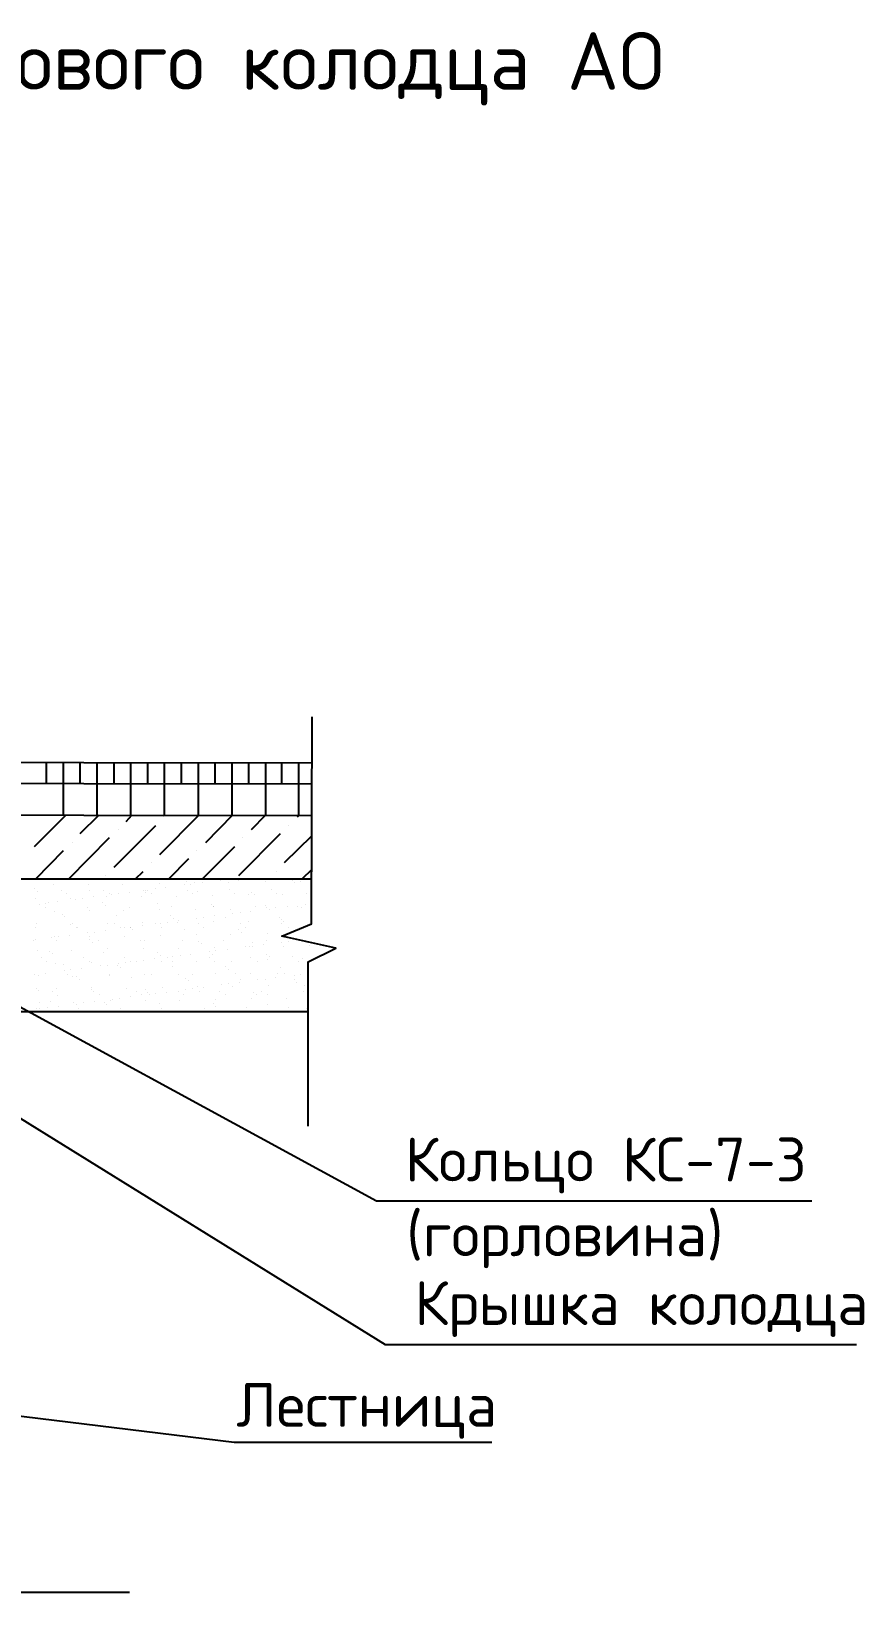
# Model space of a CAD drawing. Extents: x 8646 to 18206, y -17605 to -192.
# Drawn here: x 11488.2 to 11540.5, y -8236.6 to -8136.7 of the extents above; entities that cross this region are included whole.
import ezdxf

# ---------------------------------------------------------------- set-up
doc = ezdxf.new("R2010")
doc.units = 0
for name, color, linetype in [('PDF__0', 7, 'CONTINUOUS'), ('PDF__КОНСТРУКЦИЯ_КОЛОДЦА', 7, 'CONTINUOUS'), ('PDF__ПОС', 7, 'CONTINUOUS'), ('PDF__ПРОЕКТ', 7, 'CONTINUOUS'), ('PDF__ТЕКСТ', 7, 'CONTINUOUS'), ('PDF__УСИЛЕНИЕ', 7, 'CONTINUOUS')]:
    doc.layers.add(name, color=color, linetype=linetype)
doc.styles.add('PDF_ISOCPEUR', font='isocpeur.ttf')

msp = doc.modelspace()

# ---------------------------------------------------------------- linework, layer by layer
at = {"layer": 'PDF__0', "linetype": 'CONTINUOUS'}
for points in [[(11489.148, -8183.981), (11489.148, -8182.667)], [(11490.208, -8183.981), (11490.208, -8182.667)], [(11491.267, -8183.981), (11491.267, -8182.667)], [(11492.327, -8183.981), (11492.327, -8182.667)], [(11493.386, -8183.981), (11493.386, -8182.667)], [(11494.446, -8183.981), (11494.446, -8182.667)], [(11495.505, -8183.981), (11495.505, -8182.667)], [(11496.565, -8183.981), (11496.565, -8182.667)], [(11497.624, -8183.981), (11497.624, -8182.667)], [(11498.684, -8183.981), (11498.684, -8182.667)], [(11499.743, -8183.981), (11499.743, -8182.667)], [(11500.802, -8183.981), (11500.802, -8182.667)], [(11501.862, -8183.981), (11501.862, -8182.667)], [(11502.921, -8183.981), (11502.921, -8182.667)], [(11503.938, -8183.981), (11503.938, -8182.667)], [(11504.998, -8183.981), (11504.998, -8182.667)], [(11488.385, -8187.965), (11490.377, -8185.973)], [(11491.267, -8187.159), (11492.454, -8185.973)], [(11494.149, -8186.396), (11494.53, -8185.973)], [(11496.268, -8188.473), (11498.726, -8185.973)], [(11496.522, -8186.1), (11496.522, -8186.1)], [(11499.15, -8187.71), (11500.845, -8185.973)], [(11502.031, -8186.905), (11502.921, -8185.973)], [(11504.913, -8186.1), (11505.04, -8185.973)], [(11493.386, -8189.278), (11496.014, -8186.651)], [(11493.64, -8186.905), (11493.64, -8186.905)], [(11501.226, -8189.787), (11503.854, -8187.159)], [(11504.362, -8186.651), (11504.362, -8186.651)], [(11490.547, -8189.999), (11493.09, -8187.414)], [(11490.759, -8187.71), (11490.759, -8187.71)], [(11498.938, -8189.999), (11500.972, -8187.965)], [(11501.48, -8187.414), (11501.48, -8187.414)], [(11504.108, -8188.982), (11505.845, -8187.286)], [(11488.47, -8189.999), (11490.208, -8188.219)], [(11495.717, -8188.982), (11495.717, -8188.982)], [(11496.819, -8189.999), (11498.09, -8188.727)], [(11498.599, -8188.219), (11498.599, -8188.219)], [(11492.835, -8189.787), (11492.835, -8189.787)], [(11494.742, -8189.999), (11495.208, -8189.533)], [(11503.599, -8189.533), (11503.599, -8189.533)], [(11505.21, -8189.999), (11505.845, -8189.405)], [(11478.808, -8198.347), (11505.591, -8198.347)]]:
    msp.add_lwpolyline(points, dxfattribs=at)
at = {"layer": 'PDF__КОНСТРУКЦИЯ_КОЛОДЦА', "linetype": 'CONTINUOUS'}
msp.add_lwpolyline([(11505.591, -8205.552), (11505.591, -8195.211), (11507.329, -8194.364), (11503.938, -8193.601), (11505.803, -8192.838), (11505.845, -8179.828)], dxfattribs=at)
at = {"layer": 'PDF__ПОС', "linetype": 'CONTINUOUS'}
for points in [[(11477.113, -8182.667), (11505.845, -8182.71)], [(11477.113, -8183.981), (11505.845, -8184.023)], [(11477.113, -8185.973), (11505.845, -8186.015)], [(11478.808, -8189.999), (11505.845, -8189.999)]]:
    msp.add_lwpolyline(points, dxfattribs=at)
at = {"layer": 'PDF__ПРОЕКТ', "linetype": 'CONTINUOUS'}
for points in [[(11490.208, -8186.015), (11490.208, -8183.981)], [(11492.327, -8186.015), (11492.327, -8183.981)], [(11494.446, -8186.015), (11494.446, -8183.981)], [(11496.565, -8186.015), (11496.565, -8183.981)], [(11498.684, -8186.015), (11498.684, -8183.981)], [(11500.802, -8186.015), (11500.802, -8183.981)], [(11502.921, -8186.015), (11502.921, -8183.981)], [(11504.998, -8186.015), (11504.998, -8183.981)], [(11491.098, -8190.041), (11491.098, -8190.041)], [(11497.751, -8189.999), (11497.751, -8189.999)], [(11497.921, -8190.168), (11497.921, -8190.168)], [(11500.082, -8190.083), (11500.082, -8190.083)], [(11500.506, -8190.041), (11500.506, -8190.041)], [(11501.184, -8190.083), (11501.184, -8190.083)], [(11502.879, -8190.168), (11502.879, -8190.168)], [(11504.574, -8190.126), (11504.574, -8190.126)], [(11505.125, -8190.168), (11505.125, -8190.168)], [(11488.385, -8190.634), (11488.385, -8190.634)], [(11488.555, -8190.804), (11488.555, -8190.804)], [(11489.572, -8190.38), (11489.572, -8190.38)], [(11490.081, -8190.719), (11490.081, -8190.719)], [(11490.42, -8190.931), (11490.42, -8190.931)], [(11491.776, -8190.338), (11491.776, -8190.338)], [(11491.818, -8190.719), (11491.818, -8190.719)], [(11492.072, -8191.143), (11492.072, -8191.143)], [(11492.708, -8190.719), (11492.708, -8190.719)], [(11492.92, -8191.143), (11492.92, -8191.143)], [(11493.09, -8190.931), (11493.09, -8190.931)], [(11493.217, -8191.016), (11493.217, -8191.016)], [(11493.683, -8190.931), (11493.683, -8190.931)], [(11493.937, -8190.38), (11493.937, -8190.38)], [(11494.361, -8190.846), (11494.361, -8190.846)], [(11495.124, -8191.101), (11495.124, -8191.101)], [(11495.208, -8190.761), (11495.208, -8190.761)], [(11495.336, -8190.719), (11495.336, -8190.719)], [(11495.378, -8190.889), (11495.378, -8190.889)], [(11495.505, -8190.719), (11495.505, -8190.719)], [(11495.717, -8190.931), (11495.717, -8190.931)], [(11495.971, -8190.634), (11495.971, -8190.634)], [(11496.226, -8190.295), (11496.226, -8190.295)], [(11496.649, -8190.55), (11496.649, -8190.55)], [(11497.285, -8191.143), (11497.285, -8191.143)], [(11497.794, -8190.38), (11497.794, -8190.38)], [(11498.005, -8190.719), (11498.005, -8190.719)], [(11498.217, -8190.338), (11498.217, -8190.338)], [(11498.344, -8190.931), (11498.344, -8190.931)], [(11498.429, -8190.253), (11498.429, -8190.253)], [(11498.641, -8190.804), (11498.641, -8190.804)], [(11498.938, -8190.253), (11498.938, -8190.253)], [(11499.573, -8191.058), (11499.573, -8191.058)], [(11500.591, -8190.253), (11500.591, -8190.253)], [(11500.633, -8190.677), (11500.633, -8190.677)], [(11500.972, -8190.931), (11500.972, -8190.931)], [(11501.82, -8191.016), (11501.82, -8191.016)], [(11502.031, -8190.846), (11502.031, -8190.846)], [(11502.201, -8191.016), (11502.201, -8191.016)], [(11503.26, -8190.677), (11503.26, -8190.677)], [(11503.599, -8190.931), (11503.599, -8190.931)], [(11503.981, -8191.016), (11503.981, -8191.016)], [(11504.744, -8190.253), (11504.744, -8190.253)], [(11505.464, -8190.931), (11505.464, -8190.931)], [(11488.47, -8191.228), (11488.47, -8191.228)], [(11488.682, -8191.609), (11488.682, -8191.609)], [(11489.064, -8191.779), (11489.064, -8191.779)], [(11489.106, -8191.524), (11489.106, -8191.524)], [(11489.275, -8191.482), (11489.275, -8191.482)], [(11489.614, -8192.033), (11489.614, -8192.033)], [(11489.826, -8191.44), (11489.826, -8191.44)], [(11490.632, -8191.228), (11490.632, -8191.228)], [(11490.971, -8191.312), (11490.971, -8191.312)], [(11491.394, -8191.228), (11491.394, -8191.228)], [(11491.733, -8191.779), (11491.733, -8191.779)], [(11491.818, -8191.99), (11491.818, -8191.99)], [(11492.666, -8191.482), (11492.666, -8191.482)], [(11492.835, -8191.651), (11492.835, -8191.651)], [(11493.979, -8191.99), (11493.979, -8191.99)], [(11494.361, -8191.779), (11494.361, -8191.779)], [(11496.098, -8191.567), (11496.098, -8191.567)], [(11496.268, -8191.906), (11496.268, -8191.906)], [(11496.988, -8191.736), (11496.988, -8191.736)], [(11498.514, -8191.906), (11498.514, -8191.906)], [(11499.489, -8191.609), (11499.489, -8191.609)], [(11499.616, -8191.736), (11499.616, -8191.736)], [(11499.658, -8191.736), (11499.658, -8191.736)], [(11500.675, -8191.906), (11500.675, -8191.906)], [(11501.311, -8192.118), (11501.311, -8192.118)], [(11501.989, -8192.033), (11501.989, -8192.033)], [(11502.286, -8191.736), (11502.286, -8191.736)], [(11502.921, -8191.651), (11502.921, -8191.651)], [(11502.964, -8191.821), (11502.964, -8191.821)], [(11503.133, -8191.906), (11503.133, -8191.906)], [(11503.557, -8191.821), (11503.557, -8191.821)], [(11504.277, -8191.736), (11504.277, -8191.736)], [(11504.913, -8191.736), (11504.913, -8191.736)], [(11505.167, -8191.779), (11505.167, -8191.779)], [(11505.422, -8191.609), (11505.422, -8191.609)], [(11488.47, -8193.05), (11488.47, -8193.05)], [(11488.513, -8192.838), (11488.513, -8192.838)], [(11490.123, -8192.245), (11490.123, -8192.245)], [(11490.293, -8192.372), (11490.293, -8192.372)], [(11490.674, -8192.88), (11490.674, -8192.88)], [(11490.759, -8192.838), (11490.759, -8192.838)], [(11491.013, -8193.05), (11491.013, -8193.05)], [(11491.098, -8193.05), (11491.098, -8193.05)], [(11492.962, -8192.796), (11492.962, -8192.796)], [(11493.386, -8192.838), (11493.386, -8192.838)], [(11493.556, -8192.33), (11493.556, -8192.33)], [(11493.768, -8193.05), (11493.768, -8193.05)], [(11494.022, -8193.092), (11494.022, -8193.092)], [(11494.403, -8193.092), (11494.403, -8193.092)], [(11494.446, -8193.05), (11494.446, -8193.05)], [(11495.166, -8192.753), (11495.166, -8192.753)], [(11495.166, -8192.923), (11495.166, -8192.923)], [(11496.014, -8192.838), (11496.014, -8192.838)], [(11496.31, -8192.796), (11496.31, -8192.796)], [(11496.395, -8193.05), (11496.395, -8193.05)], [(11496.734, -8192.753), (11496.734, -8192.753)], [(11496.946, -8192.33), (11496.946, -8192.33)], [(11497.115, -8192.499), (11497.115, -8192.499)], [(11497.37, -8192.753), (11497.37, -8192.753)], [(11497.412, -8192.626), (11497.412, -8192.626)], [(11497.836, -8193.177), (11497.836, -8193.177)], [(11498.556, -8192.499), (11498.556, -8192.499)], [(11498.684, -8192.838), (11498.684, -8192.838)], [(11499.023, -8192.414), (11499.023, -8192.414)], [(11499.023, -8193.05), (11499.023, -8193.05)], [(11499.658, -8192.669), (11499.658, -8192.669)], [(11499.701, -8192.33), (11499.701, -8192.33)], [(11500.379, -8192.414), (11500.379, -8192.414)], [(11500.845, -8192.202), (11500.845, -8192.202)], [(11501.226, -8193.177), (11501.226, -8193.177)], [(11501.311, -8192.838), (11501.311, -8192.838)], [(11501.65, -8193.05), (11501.65, -8193.05)], [(11501.862, -8192.669), (11501.862, -8192.669)], [(11503.769, -8192.457), (11503.769, -8192.457)], [(11503.938, -8192.584), (11503.938, -8192.584)], [(11503.938, -8192.796), (11503.938, -8192.796)], [(11504.023, -8192.669), (11504.023, -8192.669)], [(11504.32, -8193.05), (11504.32, -8193.05)], [(11488.301, -8193.855), (11488.301, -8193.855)], [(11488.47, -8193.813), (11488.47, -8193.813)], [(11489.445, -8193.686), (11489.445, -8193.686)], [(11489.657, -8193.643), (11489.657, -8193.643)], [(11489.784, -8193.898), (11489.784, -8193.898)], [(11489.911, -8193.643), (11489.911, -8193.643)], [(11490.589, -8193.558), (11490.589, -8193.558)], [(11491.733, -8193.389), (11491.733, -8193.389)], [(11491.861, -8193.601), (11491.861, -8193.601)], [(11491.861, -8193.813), (11491.861, -8193.813)], [(11492.03, -8193.982), (11492.03, -8193.982)], [(11492.157, -8193.347), (11492.157, -8193.347)], [(11492.411, -8193.898), (11492.411, -8193.898)], [(11492.878, -8193.262), (11492.878, -8193.262)], [(11494.022, -8193.643), (11494.022, -8193.643)], [(11494.573, -8193.219), (11494.573, -8193.219)], [(11495.039, -8193.898), (11495.039, -8193.898)], [(11495.293, -8193.898), (11495.293, -8193.898)], [(11496.31, -8193.558), (11496.31, -8193.558)], [(11497.666, -8193.855), (11497.666, -8193.855)], [(11498.556, -8193.516), (11498.556, -8193.516)], [(11498.684, -8193.94), (11498.684, -8193.94)], [(11498.853, -8194.067), (11498.853, -8194.067)], [(11500.294, -8193.855), (11500.294, -8193.855)], [(11500.718, -8193.516), (11500.718, -8193.516)], [(11501.396, -8193.347), (11501.396, -8193.347)], [(11502.116, -8194.025), (11502.116, -8194.025)], [(11502.752, -8194.152), (11502.752, -8194.152)], [(11502.964, -8193.855), (11502.964, -8193.855)], [(11503.006, -8193.431), (11503.006, -8193.431)], [(11503.896, -8193.982), (11503.896, -8193.982)], [(11504.362, -8193.94), (11504.362, -8193.94)], [(11504.659, -8193.262), (11504.659, -8193.262)], [(11505.506, -8194.025), (11505.506, -8194.025)], [(11488.555, -8194.491), (11488.555, -8194.491)], [(11488.809, -8194.957), (11488.809, -8194.957)], [(11489.318, -8194.576), (11489.318, -8194.576)], [(11489.487, -8194.703), (11489.487, -8194.703)], [(11490.716, -8194.491), (11490.716, -8194.491)], [(11491.437, -8194.957), (11491.437, -8194.957)], [(11491.818, -8195.169), (11491.818, -8195.169)], [(11492.75, -8194.66), (11492.75, -8194.66)], [(11493.005, -8194.406), (11493.005, -8194.406)], [(11494.064, -8194.957), (11494.064, -8194.957)], [(11494.446, -8195.169), (11494.446, -8195.169)], [(11494.785, -8195.169), (11494.785, -8195.169)], [(11495.251, -8194.364), (11495.251, -8194.364)], [(11495.251, -8195.126), (11495.251, -8195.126)], [(11495.929, -8195.042), (11495.929, -8195.042)], [(11496.141, -8194.66), (11496.141, -8194.66)], [(11496.31, -8194.83), (11496.31, -8194.83)], [(11496.395, -8195.169), (11496.395, -8195.169)], [(11496.734, -8194.957), (11496.734, -8194.957)], [(11497.073, -8194.872), (11497.073, -8194.872)], [(11497.073, -8195.169), (11497.073, -8195.169)], [(11497.412, -8194.406), (11497.412, -8194.406)], [(11497.539, -8194.83), (11497.539, -8194.83)], [(11498.217, -8194.745), (11498.217, -8194.745)], [(11498.599, -8195.169), (11498.599, -8195.169)], [(11499.362, -8194.576), (11499.362, -8194.576)], [(11499.362, -8194.957), (11499.362, -8194.957)], [(11499.573, -8194.745), (11499.573, -8194.745)], [(11499.701, -8194.321), (11499.701, -8194.321)], [(11499.701, -8195.169), (11499.701, -8195.169)], [(11499.785, -8194.533), (11499.785, -8194.533)], [(11500.506, -8194.448), (11500.506, -8194.448)], [(11500.76, -8195.169), (11500.76, -8195.169)], [(11501.65, -8194.279), (11501.65, -8194.279)], [(11501.904, -8194.279), (11501.904, -8194.279)], [(11501.989, -8194.957), (11501.989, -8194.957)], [(11502.074, -8194.237), (11502.074, -8194.237)], [(11502.37, -8195.169), (11502.37, -8195.169)], [(11502.964, -8194.787), (11502.964, -8194.787)], [(11503.049, -8195.084), (11503.049, -8195.084)], [(11503.133, -8194.915), (11503.133, -8194.915)], [(11504.066, -8194.279), (11504.066, -8194.279)], [(11504.617, -8194.915), (11504.617, -8194.915)], [(11504.998, -8195.169), (11504.998, -8195.169)], [(11505.252, -8195.042), (11505.252, -8195.042)], [(11505.676, -8194.194), (11505.676, -8194.194)], [(11506.354, -8194.194), (11506.354, -8194.194)], [(11488.385, -8196.016), (11488.385, -8196.016)], [(11488.64, -8196.101), (11488.64, -8196.101)], [(11489.106, -8195.932), (11489.106, -8195.932)], [(11489.148, -8195.211), (11489.148, -8195.211)], [(11489.699, -8195.296), (11489.699, -8195.296)], [(11490.208, -8195.381), (11490.208, -8195.381)], [(11490.25, -8195.762), (11490.25, -8195.762)], [(11490.462, -8196.016), (11490.462, -8196.016)], [(11490.674, -8195.72), (11490.674, -8195.72)], [(11490.801, -8196.144), (11490.801, -8196.144)], [(11491.055, -8196.144), (11491.055, -8196.144)], [(11491.352, -8195.635), (11491.352, -8195.635)], [(11491.945, -8195.254), (11491.945, -8195.254)], [(11492.539, -8195.466), (11492.539, -8195.466)], [(11492.962, -8195.423), (11492.962, -8195.423)], [(11493.09, -8196.016), (11493.09, -8196.016)], [(11493.09, -8196.059), (11493.09, -8196.059)], [(11493.598, -8195.423), (11493.598, -8195.423)], [(11493.64, -8195.338), (11493.64, -8195.338)], [(11493.768, -8195.55), (11493.768, -8195.55)], [(11494.107, -8195.254), (11494.107, -8195.254)], [(11495.293, -8196.016), (11495.293, -8196.016)], [(11495.717, -8196.016), (11495.717, -8196.016)], [(11497.031, -8195.508), (11497.031, -8195.508)], [(11497.455, -8196.016), (11497.455, -8196.016)], [(11498.344, -8196.016), (11498.344, -8196.016)], [(11499.743, -8195.932), (11499.743, -8195.932)], [(11500.421, -8195.508), (11500.421, -8195.508)], [(11500.591, -8195.677), (11500.591, -8195.677)], [(11501.014, -8195.974), (11501.014, -8195.974)], [(11501.947, -8195.932), (11501.947, -8195.932)], [(11503.642, -8195.974), (11503.642, -8195.974)], [(11503.854, -8195.593), (11503.854, -8195.593)], [(11504.108, -8195.932), (11504.108, -8195.932)], [(11504.701, -8196.059), (11504.701, -8196.059)], [(11505.125, -8196.016), (11505.125, -8196.016)], [(11488.513, -8196.906), (11488.513, -8196.906)], [(11488.64, -8197.034), (11488.64, -8197.034)], [(11489.487, -8197.076), (11489.487, -8197.076)], [(11489.784, -8196.906), (11489.784, -8196.906)], [(11491.225, -8196.313), (11491.225, -8196.313)], [(11491.945, -8196.991), (11491.945, -8196.991)], [(11491.988, -8196.864), (11491.988, -8196.864)], [(11492.115, -8197.076), (11492.115, -8197.076)], [(11494.149, -8196.906), (11494.149, -8196.906)], [(11494.488, -8196.228), (11494.488, -8196.228)], [(11494.785, -8197.076), (11494.785, -8197.076)], [(11495.336, -8196.991), (11495.336, -8196.991)], [(11495.505, -8197.161), (11495.505, -8197.161)], [(11496.437, -8196.822), (11496.437, -8196.822)], [(11496.692, -8197.118), (11496.692, -8197.118)], [(11497.412, -8197.076), (11497.412, -8197.076)], [(11497.878, -8196.271), (11497.878, -8196.271)], [(11497.878, -8196.991), (11497.878, -8196.991)], [(11498.048, -8196.398), (11498.048, -8196.398)], [(11498.302, -8196.906), (11498.302, -8196.906)], [(11498.641, -8196.779), (11498.641, -8196.779)], [(11498.768, -8197.076), (11498.768, -8197.076)], [(11498.98, -8196.822), (11498.98, -8196.822)], [(11500.04, -8197.076), (11500.04, -8197.076)], [(11500.124, -8196.652), (11500.124, -8196.652)], [(11500.591, -8196.61), (11500.591, -8196.61)], [(11500.802, -8196.779), (11500.802, -8196.779)], [(11501.269, -8196.525), (11501.269, -8196.525)], [(11501.311, -8196.355), (11501.311, -8196.355)], [(11502.159, -8197.118), (11502.159, -8197.118)], [(11502.413, -8196.355), (11502.413, -8196.355)], [(11502.667, -8197.076), (11502.667, -8197.076)], [(11502.879, -8196.313), (11502.879, -8196.313)], [(11503.091, -8196.695), (11503.091, -8196.695)], [(11503.557, -8196.228), (11503.557, -8196.228)], [(11504.701, -8196.355), (11504.701, -8196.355)], [(11504.871, -8196.525), (11504.871, -8196.525)], [(11505.295, -8197.076), (11505.295, -8197.076)], [(11505.337, -8196.695), (11505.337, -8196.695)], [(11488.513, -8198.135), (11488.513, -8198.135)], [(11488.682, -8197.754), (11488.682, -8197.754)], [(11488.725, -8198.178), (11488.725, -8198.178)], [(11489.191, -8198.093), (11489.191, -8198.093)], [(11489.403, -8197.712), (11489.403, -8197.712)], [(11489.826, -8197.33), (11489.826, -8197.33)], [(11489.869, -8198.008), (11489.869, -8198.008)], [(11490.843, -8197.754), (11490.843, -8197.754)], [(11491.013, -8197.881), (11491.013, -8197.881)], [(11491.14, -8198.135), (11491.14, -8198.135)], [(11491.479, -8197.796), (11491.479, -8197.796)], [(11492.157, -8197.712), (11492.157, -8197.712)], [(11492.496, -8197.288), (11492.496, -8197.288)], [(11492.793, -8197.754), (11492.793, -8197.754)], [(11492.92, -8197.881), (11492.92, -8197.881)], [(11493.132, -8197.669), (11493.132, -8197.669)], [(11493.301, -8197.584), (11493.301, -8197.584)], [(11493.725, -8197.5), (11493.725, -8197.5)], [(11493.768, -8198.135), (11493.768, -8198.135)], [(11494.446, -8197.415), (11494.446, -8197.415)], [(11495.124, -8197.288), (11495.124, -8197.288)], [(11495.336, -8197.627), (11495.336, -8197.627)], [(11495.59, -8197.288), (11495.59, -8197.288)], [(11496.014, -8197.203), (11496.014, -8197.203)], [(11496.226, -8197.839), (11496.226, -8197.839)], [(11496.395, -8198.135), (11496.395, -8198.135)], [(11497.497, -8197.669), (11497.497, -8197.669)], [(11497.751, -8197.288), (11497.751, -8197.288)], [(11499.065, -8198.135), (11499.065, -8198.135)], [(11499.616, -8197.839), (11499.616, -8197.839)], [(11499.785, -8197.584), (11499.785, -8197.584)], [(11499.785, -8198.008), (11499.785, -8198.008)], [(11500.379, -8197.288), (11500.379, -8197.288)], [(11501.692, -8198.093), (11501.692, -8198.093)], [(11502.031, -8197.542), (11502.031, -8197.542)], [(11502.328, -8197.245), (11502.328, -8197.245)], [(11503.049, -8197.288), (11503.049, -8197.288)], [(11503.049, -8197.923), (11503.049, -8197.923)], [(11504.193, -8197.542), (11504.193, -8197.542)], [(11504.32, -8198.093), (11504.32, -8198.093)], [(11505.464, -8198.178), (11505.464, -8198.178)], [(11505.591, -8197.203), (11505.591, -8197.203)], [(11504.32, -8198.305), (11504.32, -8198.305)], [(11505.379, -8198.305), (11505.379, -8198.305)]]:
    msp.add_lwpolyline(points, dxfattribs=at)
at = {"layer": 'PDF__УСИЛЕНИЕ', "linetype": 'CONTINUOUS'}
msp.add_lwpolyline([(11480.842, -8194.448), (11509.871, -8210.256), (11511.524, -8210.256), (11537.248, -8210.256)], dxfattribs=at)
at = {"layer": 'PDF__УСИЛЕНИЕ', "color": 252, "linetype": 'CONTINUOUS'}
for points in [[(11486.436, -8204.407), (11510.422, -8219.282), (11512.118, -8219.282), (11540.045, -8219.282)], [(11475.375, -8222.291), (11500.93, -8225.427), (11517.118, -8225.427)], [(11494.361, -8234.878), (11465.543, -8234.878), (11464.696, -8236.615), (11463.975, -8233.225), (11463.213, -8235.09), (11434.861, -8235.09)]]:
    msp.add_lwpolyline(points, dxfattribs=at)

# ---------------------------------------------------------------- texts
at = {"layer": 'PDF__ТЕКСТ', "linetype": 'CONTINUOUS', "attachment_point": 4, "style": 'PDF_ISOCPEUR'}
for s, insert, char_height in [('Замена верхнего оборудования смотрового колодца АО', (11402.197, -8139.077), 3.62497), ('Кольцо КС-7-3', (11511.669, -8208.022), 2.76188), ('(горловина)', (11511.754, -8212.726), 2.76188)]:
    msp.add_mtext(s, dxfattribs=dict(at, insert=insert, char_height=char_height))
at = {"layer": 'PDF__ТЕКСТ', "color": 252, "linetype": 'CONTINUOUS', "attachment_point": 4, "style": 'PDF_ISOCPEUR'}
for s, insert, char_height in [('Крышка колодца', (11512.263, -8217.049), 2.76188), ('Лестница', (11501.074, -8223.449), 2.7619)]:
    msp.add_mtext(s, dxfattribs=dict(at, insert=insert, char_height=char_height))

doc.saveas('drawing.dxf')
